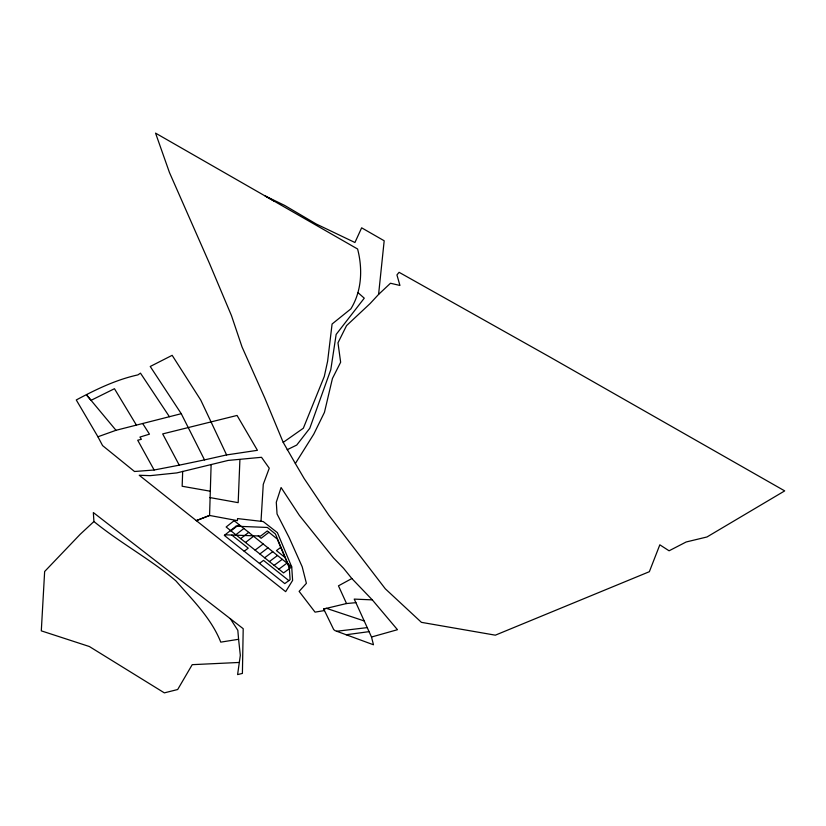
<?xml version="1.0" encoding="UTF-8"?>
<svg xmlns="http://www.w3.org/2000/svg" width="826" height="826" viewBox="0 0 826 826"><rect width="100%" height="100%" fill="white"/><g stroke="black" fill="none" stroke-linecap="round" stroke-linejoin="round"><path stroke-width="1.24" d="M261.006 521.309L263.267 484.325L269.255 468.208L261.512 457.294L228.152 460.423L176.836 472.906L150.177 475.662L139.243 475.249L285.662 591.664L292.61 580.41L291.712 566.915L277.402 532.656L263.215 521.567L237.547 518.583L237.423 520.628L209.567 515.455L196.32 520.628L209.567 515.455L211.126 464.511M182.68 471.347L182.154 486.256L209.814 491.129M239.912 459.524L238.177 502.662L209.69 497.531M378.587 294.417L390.481 283.246L399.939 285.455L396.934 274.913L399.092 272.312L549.631 356.884L784.7 490.892L706.973 536.972L686.169 541.98L669.081 550.797L659.829 544.819L649.36 571.695L495.342 635.173L421.425 622.35L385.308 588.804L328.82 515.207L304.205 478.605L295.357 463.52L313.787 434.125L324.453 412.339L332.434 378.504L340.642 362.242L337.979 342.831L346.548 325.62L370.12 303.555L378.587 294.417L384.183 240.769L361.643 227.821L354.932 242.514L316.244 224.011L284.66 205.426L265.136 195.948L274.428 201.296M238.59 639.283L240.325 655.359L237.599 674.594L242.4 673.417L243.205 628.7L93.338 512.554L93.927 521.526C120.111 542.94 150.198 558.995 175.917 580.885C192.53 599.944 211.291 618.261 220.769 642.143L238.59 639.283L237.826 630.31L230.309 618.684M283.204 442.385L303.338 428.229L324.308 376.408L327.623 361.189L332.083 324.019L350.854 308.893C361.86 290.989 362.779 268.925 357.596 249.008L155.556 133.131L169.464 172.531L209.432 263.329L231.466 315.615L242.018 346.92L264.795 398.029L283.204 442.385L295.357 463.52M93.927 521.526L80.174 534.319L44.645 571.509L41.3 630.857L89.342 646.51L164.353 692.869L177.683 689.514L192.21 664.672L239.21 662.452M231.001 530.87L239.024 524.582M235.854 534.742L243.876 528.485M240.686 538.614L248.719 532.378M245.498 542.465L253.551 536.26M244.197 551.252L248.223 548.165L231.869 535.093M268.915 532.295L261.13 538.273L258.228 535.94M255.1 550.137L263.164 543.983M259.88 553.967L267.954 547.834M264.64 557.777L272.735 551.675M259.457 563.415L263.504 560.369L288.852 580.626M280.737 547.38L276.462 550.601L284.949 557.436M269.4 561.577L277.495 555.495M274.139 565.366L282.255 559.316M278.868 569.155L286.983 563.125M371.504 637.022L397.471 629.701L372.299 599.872L351.855 578.541L338.464 585.83L346.528 603.538L355.903 602.67L371.504 637.022L373.476 644.776L335.088 630.661L333.694 629.567L323.709 608.989L346.528 603.538M287.149 449.726L296.72 445.069L309.781 428.291L330.792 369.707L336.151 334.427L364.266 298.176L358.071 292.714M169.413 416.717L140.472 373.145L137.911 374.89C116.001 379.712 95.909 389.469 76.271 399.96L97.922 436.768L116.001 430.294L181.255 413.702L204.518 459.886L226.603 454.93L257.433 450.315L237.052 415.447L162.681 433.918L179.252 465.162L204.518 459.886M323.709 608.989L326.425 608.339L364.08 620.915M97.922 436.768L102.579 445.596L134.524 471.501L154.132 470.004L179.252 465.162M324.442 610.559L315.047 612.138L299.126 591.385L306.394 583.332L302.213 566.822L289.1 537.509L277.051 513.979L276.287 502.249L281.088 487.526L299.384 515.403L333.518 557.932L343.564 568.288L351.855 578.541M346.187 634.75L368.933 631.663M336.688 631.25L367.157 627.626M225.044 534.814L260.675 536.043L267.273 530.963L277.226 539.006L289.296 567.803M372.299 599.872L354.209 599.098L355.903 602.67M116.001 430.294L86.493 394.869L91.036 400.331L114.453 388.716L136.404 425.111M181.255 413.702L150.239 366.486L172.159 355.325L200.77 400.114L226.603 454.93M142.681 423.511L149.465 434.166L139.945 437.068L141.37 439.308L137.705 440.237L154.132 470.004M234.15 520.669L226.148 526.988L283.576 572.924L291.712 566.915L234.15 520.669M236.009 526.214L224.311 535.393L284.784 583.6L290.102 579.707L289.234 566.925L275.44 533.999L267.345 527.453L236.009 526.214"/></g></svg>
